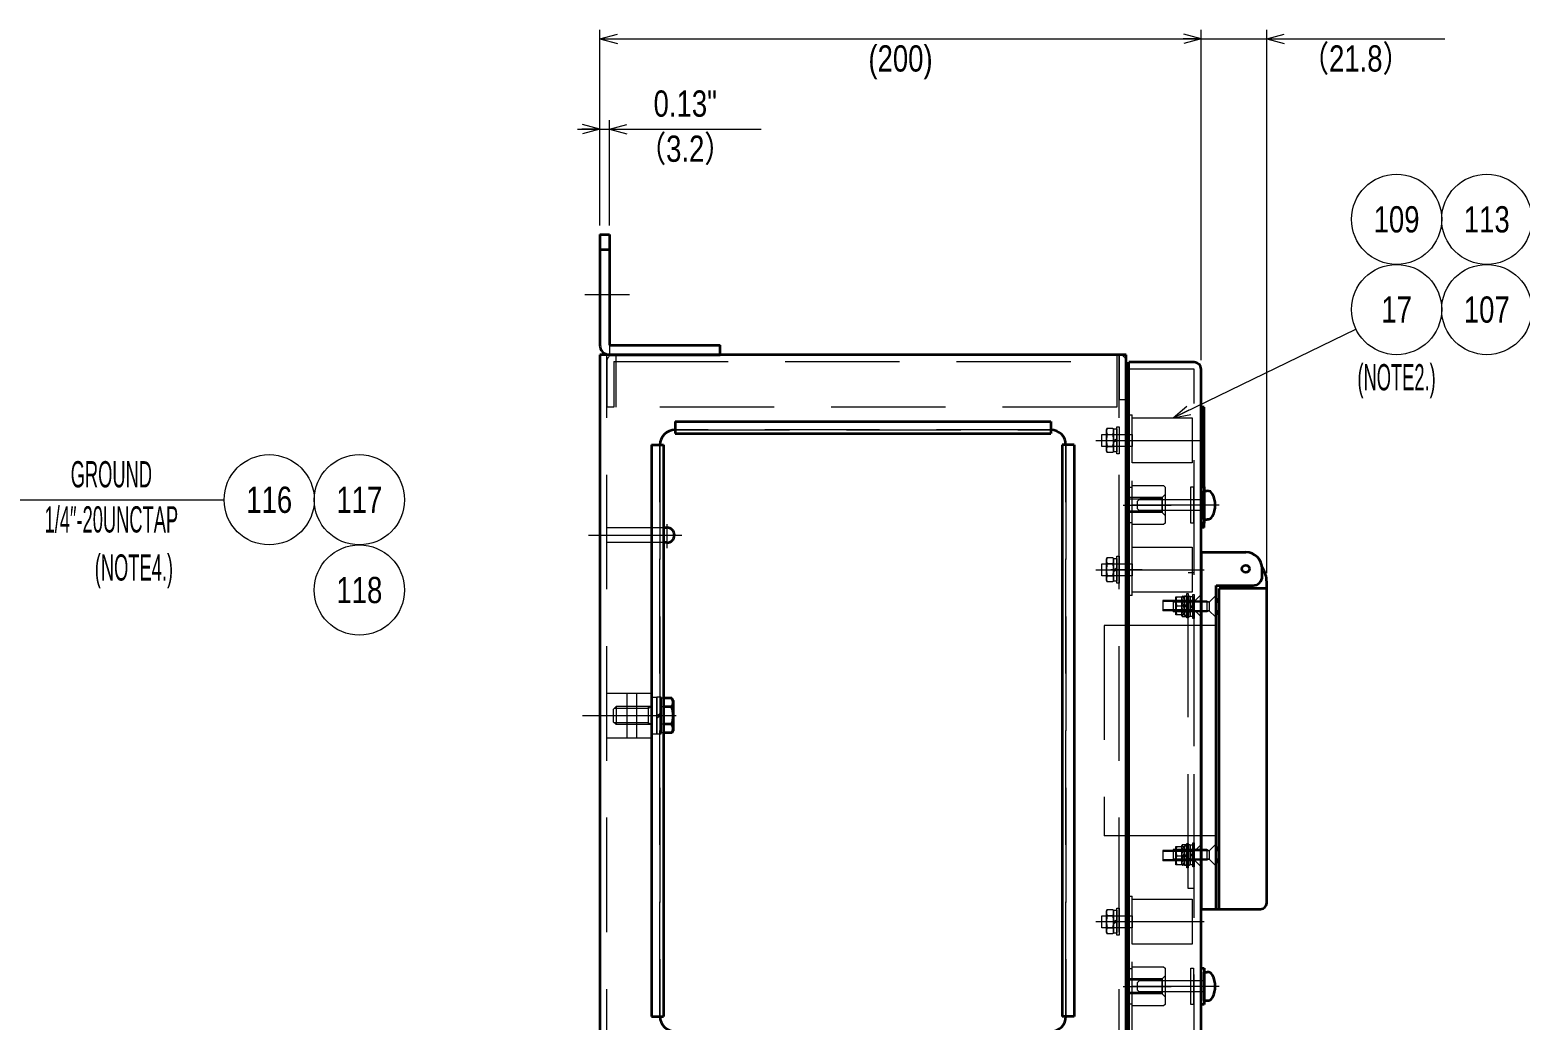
# Model space of a CAD drawing. Header units: millimetres. Extents: x 10 to 832, y 7 to 590.
# Drawn here: x 178.5 to 343.7, y 311.3 to 421 of the extents above; entities that cross this region are included whole.
import ezdxf
from ezdxf.enums import TextEntityAlignment as Align

# ---------------------------------------------------------------- set-up
doc = ezdxf.new("R2010")
doc.units = ezdxf.units.MM
doc.linetypes.add('DASHDOT', pattern=[25.3, 12.7, -6.3, 0, -6.3])
doc.linetypes.add('DASHED', pattern=[19, 12.7, -6.3])
for name, color, linetype in [('GR1_01', 7, 'Continuous'), ('GR1_02', 7, 'Continuous'), ('GR1_03', 7, 'Continuous'), ('GR1_08', 7, 'Continuous'), ('GR1_10', 7, 'Continuous'), ('GR1_11', 7, 'Continuous'), ('GR1_12', 7, 'Continuous'), ('GR1_15', 7, 'Continuous'), ('GR1_16', 7, 'Continuous')]:
    doc.layers.add(name, color=color, linetype=linetype)
doc.styles.add('HG丸ｺﾞｼｯｸM-PRO', font='')
doc.styles.get('HG丸ｺﾞｼｯｸM-PRO').set_extended_font_data('HG丸ｺﾞｼｯｸM-PRO')

# ---------------------------------------------------------------- blocks, each defined once
blk = doc.blocks.new('BLKF159')
at = {"layer": 'GR1_01', "color": 3, "linetype": 'Continuous', "lineweight": 35}
for p, q in [((307.57, 384.17), (300.33, 384.17)), ((300.33, 245.83), (300.33, 384.17)), ((308.33, 246.6), (308.33, 383.4)), ((307.57, 245.83), (300.33, 245.83))]:
    blk.add_line(p, q, dxfattribs=at)
at = {"layer": 'GR1_01', "color": 4, "linetype": 'DASHED', "lineweight": 13}
for p, q in [((307.57, 383.4), (300.33, 383.4)), ((307.57, 246.6), (307.57, 383.4)), ((300.33, 246.6), (307.57, 246.6))]:
    blk.add_line(p, q, dxfattribs=at)
at = {"layer": 'GR1_01', "color": 3, "linetype": 'Continuous', "lineweight": 35}
for centre, start, end in [((307.57, 383.4), 0, 90), ((307.57, 246.6), 270, 0)]:
    blk.add_arc(centre, 0.767, start, end, dxfattribs=at)
blk = doc.blocks.new('BLKF160')
at = {"layer": 'GR1_03', "color": 3, "linetype": 'Continuous', "lineweight": 35}
for p, q in [((308.33, 370.34), (308.67, 370.34)), ((308.33, 366.34), (308.33, 370.34)), ((308.67, 370.34), (308.67, 366.34)), ((308.67, 366.34), (308.33, 366.34))]:
    blk.add_line(p, q, dxfattribs=at)
blk = doc.blocks.new('BLKF161')
at = {"layer": 'GR1_03', "color": 4, "linetype": 'DASHED', "lineweight": 13}
for p, q in [((307.17, 370.34), (307.5, 370.34)), ((307.17, 366.34), (307.17, 370.34)), ((307.5, 370.34), (307.5, 366.34)), ((307.5, 366.34), (307.17, 366.34))]:
    blk.add_line(p, q, dxfattribs=at)
blk = doc.blocks.new('BLKF162')
at = {"layer": 'GR1_03', "color": 4, "linetype": 'DASHED', "lineweight": 13}
for p, q in [((300, 378.33), (300.67, 378.33)), ((300, 378.33), (300, 358.33)), ((300.13, 378.33), (300.47, 378.33)), ((300.67, 358.33), (300.67, 378.33)), ((300.47, 358.33), (300, 358.33)), ((300.67, 358.33), (300.47, 358.33))]:
    blk.add_line(p, q, dxfattribs=at)
blk = doc.blocks.new('BLKF164')
at = {"layer": 'GR1_03', "color": 4, "linetype": 'DASHED', "lineweight": 13}
for p, q in [((300.33, 366.37), (300.33, 370.3)), ((300.33, 370.3), (300.67, 370.3)), ((300.67, 370.5), (304.17, 370.5)), ((300.67, 370.3), (300.67, 370.5)), ((304.17, 370.5), (304.33, 370.33)), ((304.33, 370.33), (304.33, 366.33)), ((304, 369.17), (304.33, 369.5)), ((304, 367.5), (304.33, 367.17)), ((300.67, 366.37), (300.33, 366.37)), ((300.67, 366.17), (300.67, 366.37)), ((304.17, 366.17), (300.67, 366.17)), ((304.33, 366.33), (304.17, 366.17))]:
    blk.add_line(p, q, dxfattribs=at)
blk = doc.blocks.new('BLKF163')
at = {"layer": 'GR1_03', "color": 4, "linetype": 'DASHED', "lineweight": 13}
for p, q in [((304, 369.17), (300.33, 369.17)), ((304, 369), (300.33, 369)), ((304, 367.5), (304, 369.17)), ((299.67, 368.33), (305, 368.33)), ((304, 367.67), (300.33, 367.67)), ((304, 367.5), (300.33, 367.5))]:
    blk.add_line(p, q, dxfattribs=at)
blk.add_blockref('BLKF164', (0, 0), dxfattribs=at)
blk = doc.blocks.new('BLKF165')
at = {"layer": 'GR1_03', "color": 4, "linetype": 'DASHED', "lineweight": 13}
for p, q in [((301.65, 369.15), (301.27, 368.77)), ((301.27, 367.9), (301.27, 368.77)), ((308.67, 368.93), (301.43, 368.93)), ((304, 369.15), (301.65, 369.15)), ((304, 369.15), (304, 367.52)), ((301.27, 367.9), (301.65, 367.52)), ((308.67, 367.73), (301.43, 367.73)), ((304, 367.52), (301.65, 367.52))]:
    blk.add_line(p, q, dxfattribs=at)
at = {"layer": 'GR1_03', "color": 3, "linetype": 'Continuous', "lineweight": 35}
for p, q in [((308.67, 369.92), (309.01, 369.92)), ((308.67, 366.75), (308.67, 369.92)), ((308.67, 366.75), (309.01, 366.75))]:
    blk.add_line(p, q, dxfattribs=at)
at = {"layer": 'GR1_03', "color": 4, "linetype": 'DASHDOT', "lineweight": 13}
blk.add_line((310.32, 368.33), (300.65, 368.33), dxfattribs=at)
at = {"layer": 'GR1_03', "color": 3, "linetype": 'Continuous', "lineweight": 35}
for centre, radius, start, end in [((309.01, 369.25), 0.667, 27.2796, 90), ((307.23, 368.33), 2.67, 332.7204, 27.2796), ((309.01, 367.42), 0.667, 270, 332.7204)]:
    blk.add_arc(centre, radius, start, end, dxfattribs=at)
blk = doc.blocks.new('BLKF167')
at = {"layer": 'GR1_03', "color": 4, "linetype": 'DASHED', "lineweight": 13}
for p, q in [((300.67, 378), (307.33, 378)), ((300.67, 373), (300.67, 378)), ((307.33, 378), (307.33, 373)), ((307.33, 373), (300.67, 373))]:
    blk.add_line(p, q, dxfattribs=at)
blk = doc.blocks.new('BLKF168')
at = {"layer": 'GR1_03', "color": 4, "linetype": 'DASHED', "lineweight": 13}
for p, q in [((297.33, 376.17), (300.67, 376.17)), ((297.33, 374.83), (297.33, 376.17)), ((300.67, 376.17), (300.67, 374.83)), ((300.67, 374.83), (297.33, 374.83))]:
    blk.add_line(p, q, dxfattribs=at)
blk = doc.blocks.new('BLKF166')
at = {"layer": 'GR1_03', "color": 4, "linetype": 'DASHDOT', "lineweight": 13}
blk.add_line((296.67, 375.5), (308.67, 375.5), dxfattribs=at)
at = {"layer": 'GR1_03', "color": 4, "linetype": 'DASHED', "lineweight": 13}
for name in ['BLKF167', 'BLKF168']:
    blk.add_blockref(name, (0, 0), dxfattribs=at)
blk = doc.blocks.new('BLKF170')
at = {"layer": 'GR1_03', "color": 4, "linetype": 'DASHED', "lineweight": 13}
for p, q in [((300.67, 363.67), (307.33, 363.67)), ((300.67, 358.67), (300.67, 363.67)), ((307.33, 363.67), (307.33, 358.67)), ((307.33, 358.67), (300.67, 358.67))]:
    blk.add_line(p, q, dxfattribs=at)
blk = doc.blocks.new('BLKF171')
at = {"layer": 'GR1_03', "color": 4, "linetype": 'DASHED', "lineweight": 13}
for p, q in [((297.33, 361.83), (300.67, 361.83)), ((297.33, 360.5), (297.33, 361.83)), ((300.67, 360.5), (297.33, 360.5)), ((300.67, 361.83), (300.67, 360.5))]:
    blk.add_line(p, q, dxfattribs=at)
blk = doc.blocks.new('BLKF169')
at = {"layer": 'GR1_03', "color": 4, "linetype": 'DASHDOT', "lineweight": 13}
blk.add_line((296.67, 361.17), (308.67, 361.17), dxfattribs=at)
at = {"layer": 'GR1_03', "color": 4, "linetype": 'DASHED', "lineweight": 13}
for name in ['BLKF170', 'BLKF171']:
    blk.add_blockref(name, (0, 0), dxfattribs=at)
blk = doc.blocks.new('BLKF172')
at = {"layer": 'GR1_03', "color": 3, "linetype": 'Continuous', "lineweight": 35}
for p, q in [((308.33, 317), (308.67, 317)), ((308.33, 313), (308.33, 317)), ((308.67, 317), (308.67, 313)), ((308.67, 313), (308.33, 313))]:
    blk.add_line(p, q, dxfattribs=at)
blk = doc.blocks.new('BLKF173')
at = {"layer": 'GR1_03', "color": 4, "linetype": 'DASHED', "lineweight": 13}
for p, q in [((307.17, 317), (307.5, 317)), ((307.17, 313), (307.17, 317)), ((307.5, 317), (307.5, 313)), ((307.5, 313), (307.17, 313))]:
    blk.add_line(p, q, dxfattribs=at)
blk = doc.blocks.new('BLKF174')
at = {"layer": 'GR1_03', "color": 4, "linetype": 'DASHED', "lineweight": 13}
for p, q in [((300, 325), (300.67, 325)), ((300, 325), (300, 305)), ((300.13, 325), (300.47, 325)), ((300.67, 305), (300.67, 325)), ((300.47, 305), (300, 305)), ((300.67, 305), (300.47, 305))]:
    blk.add_line(p, q, dxfattribs=at)
blk = doc.blocks.new('BLKF176')
at = {"layer": 'GR1_03', "color": 4, "linetype": 'DASHED', "lineweight": 13}
for p, q in [((300.33, 313.03), (300.33, 316.97)), ((300.33, 316.97), (300.67, 316.97)), ((300.67, 317.17), (304.17, 317.17)), ((300.67, 316.97), (300.67, 317.17)), ((304, 315.83), (304.33, 316.17)), ((304.17, 317.17), (304.33, 317)), ((304.33, 317), (304.33, 313)), ((304, 314.17), (304.33, 313.83)), ((300.67, 313.03), (300.33, 313.03)), ((300.67, 312.83), (300.67, 313.03)), ((304.17, 312.83), (300.67, 312.83)), ((304.33, 313), (304.17, 312.83))]:
    blk.add_line(p, q, dxfattribs=at)
blk = doc.blocks.new('BLKF175')
at = {"layer": 'GR1_03', "color": 4, "linetype": 'DASHED', "lineweight": 13}
for p, q in [((304, 315.83), (300.33, 315.83)), ((304, 315.67), (300.33, 315.67)), ((304, 314.17), (304, 315.83)), ((299.67, 315), (305, 315)), ((304, 314.33), (300.33, 314.33)), ((304, 314.17), (300.33, 314.17))]:
    blk.add_line(p, q, dxfattribs=at)
blk.add_blockref('BLKF176', (0, 0), dxfattribs=at)
blk = doc.blocks.new('BLKF177')
at = {"layer": 'GR1_03', "color": 4, "linetype": 'DASHED', "lineweight": 13}
for p, q in [((301.65, 315.82), (301.27, 315.43)), ((304, 315.82), (301.65, 315.82)), ((304, 315.82), (304, 314.18)), ((301.27, 314.57), (301.27, 315.43)), ((301.27, 314.57), (301.65, 314.18)), ((308.67, 315.6), (301.43, 315.6)), ((308.67, 314.4), (301.43, 314.4)), ((304, 314.18), (301.65, 314.18))]:
    blk.add_line(p, q, dxfattribs=at)
at = {"layer": 'GR1_03', "color": 3, "linetype": 'Continuous', "lineweight": 35}
for p, q in [((308.67, 316.58), (309.01, 316.58)), ((308.67, 313.42), (308.67, 316.58)), ((308.67, 313.42), (309.01, 313.42))]:
    blk.add_line(p, q, dxfattribs=at)
at = {"layer": 'GR1_03', "color": 4, "linetype": 'DASHDOT', "lineweight": 13}
blk.add_line((310.32, 315), (300.65, 315), dxfattribs=at)
at = {"layer": 'GR1_03', "color": 3, "linetype": 'Continuous', "lineweight": 35}
for centre, radius, start, end in [((309.01, 315.92), 0.667, 27.2796, 90), ((307.23, 315), 2.67, 332.7204, 27.2796), ((309.01, 314.08), 0.667, 270, 332.7204)]:
    blk.add_arc(centre, radius, start, end, dxfattribs=at)
blk = doc.blocks.new('BLKF179')
at = {"layer": 'GR1_03', "color": 4, "linetype": 'DASHED', "lineweight": 13}
for p, q in [((300.67, 324.67), (307.33, 324.67)), ((300.67, 319.67), (300.67, 324.67)), ((307.33, 324.67), (307.33, 319.67)), ((307.33, 319.67), (300.67, 319.67))]:
    blk.add_line(p, q, dxfattribs=at)
blk = doc.blocks.new('BLKF180')
at = {"layer": 'GR1_03', "color": 4, "linetype": 'DASHED', "lineweight": 13}
for p, q in [((297.33, 322.83), (300.67, 322.83)), ((297.33, 321.5), (297.33, 322.83)), ((300.67, 322.83), (300.67, 321.5)), ((300.67, 321.5), (297.33, 321.5))]:
    blk.add_line(p, q, dxfattribs=at)
blk = doc.blocks.new('BLKF178')
at = {"layer": 'GR1_03', "color": 4, "linetype": 'DASHDOT', "lineweight": 13}
blk.add_line((296.67, 322.17), (308.67, 322.17), dxfattribs=at)
at = {"layer": 'GR1_03', "color": 4, "linetype": 'DASHED', "lineweight": 13}
for name in ['BLKF179', 'BLKF180']:
    blk.add_blockref(name, (0, 0), dxfattribs=at)
blk = doc.blocks.new('BLKF282')
at = {"layer": 'GR1_12', "color": 3, "linetype": 'Continuous', "lineweight": 35}
for p, q in [((308.33, 363.1), (313.27, 363.1)), ((308.33, 363.1), (308.33, 323.57)), ((315.1, 360.43), (315.1, 361.27)), ((310, 323.57), (310, 359.43)), ((310, 359.43), (314.1, 359.43)), ((310.33, 323.57), (310.33, 359.1)), ((315.6, 359.1), (310.33, 359.1)), ((315.6, 324.23), (315.6, 359.78)), ((308.33, 323.57), (314.93, 323.57))]:
    blk.add_line(p, q, dxfattribs=at)
blk.add_circle((313.27, 361.27), 0.417, dxfattribs=at)
for centre, radius, start, end in [((313.27, 361.27), 1.83, 0, 90), ((314.1, 360.43), 1, 270, 0), ((312.61, 359.78), 2.99, 0, 33.9316), ((314.93, 324.23), 0.667, 270, 0)]:
    blk.add_arc(centre, radius, start, end, dxfattribs=at)
blk = doc.blocks.new('BLKF308')
at = {"layer": 'GR1_08', "color": 3, "linetype": 'Continuous', "lineweight": 35}
for p, q in [((308.67, 379.17), (308.33, 379.17)), ((308.33, 379.17), (308.33, 365.83)), ((308.67, 370.34), (308.67, 379.17)), ((308.67, 365.83), (308.33, 365.83)), ((308.67, 365.83), (308.67, 366.34))]:
    blk.add_line(p, q, dxfattribs=at)
at = {"layer": 'GR1_08', "color": 4, "linetype": 'DASHED', "lineweight": 13}
blk.add_line((308.67, 366.34), (308.67, 370.34), dxfattribs=at)
blk = doc.blocks.new('FXTIP_ARROW_S')
at = {"color": 0, "linetype": 'Continuous', "lineweight": -2}
for q in [(-1, 0), (-0.966, 0.259), (-0.966, -0.259)]:
    blk.add_line((0, 0), q, dxfattribs=at)
blk = doc.blocks.new('FXTIP_ARROW_E')
at = {"color": 0, "linetype": 'Continuous', "lineweight": -2}
for q in [(-1, 0), (-0.966, 0.259), (-0.966, -0.259)]:
    blk.add_line((0, 0), q, dxfattribs=at)
blk = doc.blocks.new('BLKF366')
at = {"layer": 'GR1_03', "color": 4, "linetype": 'DASHED', "lineweight": 13}
for p, q in [((297.83, 376.67), (297.94, 376.85)), ((297.94, 376.85), (298.53, 376.85)), ((298.53, 376.85), (298.63, 376.67)), ((298.97, 374), (298.97, 377)), ((298.97, 377), (299.23, 377)), ((299.23, 377), (299.23, 374)), ((297.83, 374.33), (297.83, 376.67)), ((297.94, 376.17), (298.53, 376.17)), ((298.63, 374.23), (298.63, 376.77)), ((298.63, 376.77), (298.97, 376.77)), ((298.63, 376.67), (298.63, 374.33)), ((298.63, 375.5), (298.97, 375.69)), ((298.63, 375.31), (298.97, 375.5)), ((298.97, 376.77), (298.97, 374.23)), ((297.94, 374.15), (297.83, 374.33)), ((297.94, 374.83), (298.53, 374.83)), ((298.53, 374.15), (297.94, 374.15)), ((298.63, 374.33), (298.53, 374.15)), ((298.97, 374.23), (298.63, 374.23)), ((299.23, 374), (298.97, 374))]:
    blk.add_line(p, q, dxfattribs=at)
for centre, radius, start, end in [((298.43, 376.51), 0.596, 145.6158, 214.3842), ((298.04, 376.51), 0.596, 325.6158, 34.3842), ((300.06, 375.5), 2.23, 162.412, 197.588), ((296.4, 375.5), 2.23, 342.412, 17.588), ((298.43, 374.49), 0.596, 145.6158, 214.3842), ((298.04, 374.49), 0.596, 325.6158, 34.3842)]:
    blk.add_arc(centre, radius, start, end, dxfattribs=at)
blk = doc.blocks.new('BLKF367')
at = {"layer": 'GR1_03', "color": 4, "linetype": 'DASHED', "lineweight": 13}
for p, q in [((297.83, 362.33), (297.94, 362.51)), ((297.83, 360), (297.83, 362.33)), ((297.94, 362.51), (298.53, 362.51)), ((298.53, 362.51), (298.63, 362.33)), ((298.63, 359.9), (298.63, 362.43)), ((298.63, 362.43), (298.97, 362.43)), ((298.63, 362.33), (298.63, 360)), ((298.97, 359.67), (298.97, 362.67)), ((298.97, 362.67), (299.23, 362.67)), ((298.97, 362.43), (298.97, 359.9)), ((299.23, 362.67), (299.23, 359.67)), ((297.94, 361.84), (298.53, 361.84)), ((297.94, 360.49), (298.53, 360.49)), ((298.63, 361.17), (298.97, 361.36)), ((298.63, 360.97), (298.97, 361.17)), ((297.94, 359.82), (297.83, 360)), ((298.53, 359.82), (297.94, 359.82)), ((298.63, 360), (298.53, 359.82)), ((298.97, 359.9), (298.63, 359.9)), ((299.23, 359.67), (298.97, 359.67))]:
    blk.add_line(p, q, dxfattribs=at)
for centre, radius, start, end in [((298.43, 362.18), 0.596, 145.6158, 214.3842), ((298.04, 362.18), 0.596, 325.6158, 34.3842), ((300.06, 361.17), 2.23, 162.412, 197.588), ((298.43, 360.16), 0.596, 145.6158, 214.3842), ((296.4, 361.17), 2.23, 342.412, 17.588), ((298.04, 360.16), 0.596, 325.6158, 34.3842)]:
    blk.add_arc(centre, radius, start, end, dxfattribs=at)
blk = doc.blocks.new('BLKF368')
at = {"layer": 'GR1_03', "color": 4, "linetype": 'DASHED', "lineweight": 13}
for p, q in [((297.83, 323.33), (297.94, 323.51)), ((297.83, 321), (297.83, 323.33)), ((297.94, 323.51), (298.53, 323.51)), ((297.94, 322.84), (298.53, 322.84)), ((298.53, 323.51), (298.63, 323.33)), ((298.63, 320.9), (298.63, 323.43)), ((298.63, 323.43), (298.97, 323.43)), ((298.63, 323.33), (298.63, 321)), ((298.63, 322.17), (298.97, 322.36)), ((298.97, 320.67), (298.97, 323.67)), ((298.97, 323.67), (299.23, 323.67)), ((298.97, 323.43), (298.97, 320.9)), ((299.23, 323.67), (299.23, 320.67)), ((297.94, 320.82), (297.83, 321)), ((297.94, 321.49), (298.53, 321.49)), ((298.53, 320.82), (297.94, 320.82)), ((298.63, 321), (298.53, 320.82)), ((298.63, 321.97), (298.97, 322.17)), ((298.97, 320.9), (298.63, 320.9)), ((299.23, 320.67), (298.97, 320.67))]:
    blk.add_line(p, q, dxfattribs=at)
for centre, radius, start, end in [((298.43, 323.18), 0.596, 145.6158, 214.3842), ((300.06, 322.17), 2.23, 162.412, 197.588), ((298.04, 323.18), 0.596, 325.6158, 34.3842), ((296.4, 322.17), 2.23, 342.412, 17.588), ((298.43, 321.16), 0.596, 145.6158, 214.3842), ((298.04, 321.16), 0.596, 325.6158, 34.3842)]:
    blk.add_arc(centre, radius, start, end, dxfattribs=at)
blk = doc.blocks.new('BLKF373')
at = {"layer": 'GR1_10', "color": 4, "linetype": 'DASHED', "lineweight": 13}
for p, q in [((247.97, 347.03), (247.97, 342.97)), ((248.47, 347.03), (247.97, 347.03)), ((248.47, 342.97), (248.47, 347.03)), ((243.47, 346), (243.13, 345.67)), ((243.13, 345.67), (243.13, 344.33)), ((247.03, 345.8), (243.27, 345.8)), ((247.43, 346), (243.47, 346)), ((243.47, 346), (243.47, 344)), ((247.03, 346), (247.03, 344)), ((247.43, 346), (247.03, 345.8)), ((247.97, 347), (247.43, 347)), ((247.43, 347), (247.43, 343)), ((247.97, 343), (247.97, 347)), ((248.47, 346.92), (248.47, 343.08)), ((248.73, 346.92), (248.47, 346.92)), ((248.73, 345.96), (248.47, 345.96)), ((243.47, 344), (243.13, 344.33)), ((247.03, 344.2), (243.27, 344.2)), ((247.43, 344), (243.47, 344)), ((247.43, 344), (247.03, 344.2)), ((248.47, 345.29), (247.97, 345)), ((248.47, 345), (247.97, 344.71)), ((248.73, 344.04), (248.47, 344.04)), ((247.43, 343), (247.97, 343)), ((247.97, 342.97), (248.47, 342.97)), ((248.73, 343.08), (248.47, 343.08))]:
    blk.add_line(p, q, dxfattribs=at)
at = {"layer": 'GR1_10', "color": 3, "linetype": 'Continuous', "lineweight": 35}
for p, q in [((249.65, 346.92), (248.73, 346.92)), ((249.65, 345.96), (248.73, 345.96)), ((249.65, 346.92), (249.8, 346.67)), ((249.8, 346.67), (249.8, 343.33)), ((249.65, 344.04), (248.73, 344.04)), ((249.65, 343.08), (248.73, 343.08)), ((249.8, 343.33), (249.65, 343.08))]:
    blk.add_line(p, q, dxfattribs=at)
for centre, radius, start, end in [((248.95, 346.44), 0.852, 325.6158, 34.3842), ((246.62, 345), 3.18, 342.412, 17.588), ((248.95, 343.56), 0.852, 325.6158, 34.3842)]:
    blk.add_arc(centre, radius, start, end, dxfattribs=at)
blk = doc.blocks.new('BLKF421')
at = {"layer": 'GR1_12', "color": 4, "linetype": 'DASHED', "lineweight": 13}
for p, q in [((306.9, 325.83), (306.9, 360.83)), ((307.57, 360.83), (306.9, 360.83)), ((307.57, 325.83), (307.57, 360.83)), ((297.59, 355), (297.59, 331.67)), ((310.03, 355), (297.59, 355)), ((310.03, 331.67), (310.03, 355)), ((310.03, 331.67), (297.59, 331.67)), ((307.57, 325.83), (306.9, 325.83))]:
    blk.add_line(p, q, dxfattribs=at)
blk = doc.blocks.new('BLKF432')
at = {"layer": 'GR1_12', "color": 4, "linetype": 'DASHED', "lineweight": 13}
for p, q in [((305.53, 356.18), (305.53, 358.18)), ((305.53, 358.18), (306.47, 358.18)), ((305.62, 357.18), (306.47, 357.18)), ((306.47, 356.08), (306.47, 358.28)), ((306.47, 358.28), (306.73, 358.28)), ((306.47, 358.18), (306.47, 356.18)), ((306.47, 357.18), (306.73, 357.34)), ((306.47, 357.03), (306.73, 357.18)), ((306.73, 355.85), (306.73, 358.52)), ((306.73, 358.52), (306.9, 358.52)), ((306.73, 358.28), (306.73, 356.08)), ((306.9, 358.52), (306.9, 355.85)), ((306.47, 356.18), (305.53, 356.18)), ((306.73, 356.08), (306.47, 356.08)), ((306.9, 355.85), (306.73, 355.85))]:
    blk.add_line(p, q, dxfattribs=at)
for centre, start, end in [((306.98, 357.68), 159.7438, 200.2562), ((306.98, 356.68), 159.7438, 200.2562), ((305.02, 357.68), 339.7438, 20.2562), ((305.02, 356.68), 339.7438, 20.2562)]:
    blk.add_arc(centre, 1.44, start, end, dxfattribs=at)
blk = doc.blocks.new('BLKF433')
at = {"layer": 'GR1_12', "color": 4, "linetype": 'DASHED', "lineweight": 13}
for p, q in [((306.47, 328.38), (306.47, 330.58)), ((306.47, 330.58), (306.73, 330.58)), ((306.73, 328.15), (306.73, 330.82)), ((306.73, 330.82), (306.9, 330.82)), ((306.73, 330.58), (306.73, 328.38)), ((306.9, 330.82), (306.9, 328.15)), ((305.53, 328.48), (305.53, 330.48)), ((305.53, 330.48), (306.47, 330.48)), ((305.62, 329.48), (306.47, 329.48)), ((306.47, 330.48), (306.47, 328.48)), ((306.47, 329.48), (306.73, 329.64)), ((306.47, 329.33), (306.73, 329.48)), ((306.47, 328.48), (305.53, 328.48)), ((306.73, 328.38), (306.47, 328.38)), ((306.9, 328.15), (306.73, 328.15))]:
    blk.add_line(p, q, dxfattribs=at)
for centre, start, end in [((306.98, 329.98), 159.7438, 200.2562), ((306.98, 328.98), 159.7438, 200.2562), ((305.02, 329.98), 339.7438, 20.2562), ((305.02, 328.98), 339.7438, 20.2562)]:
    blk.add_arc(centre, 1.44, start, end, dxfattribs=at)
blk = doc.blocks.new('BLKF434')
at = {"layer": 'GR1_12', "color": 4, "linetype": 'DASHED', "lineweight": 13}
for p, q in [((308.98, 357.68), (305.23, 357.68)), ((305.23, 357.68), (305.23, 356.52)), ((309.22, 357.57), (305.23, 357.57)), ((309.22, 357.57), (308.98, 357.68)), ((308.98, 357.68), (308.98, 356.52)), ((309.92, 358.27), (309.22, 357.57)), ((309.22, 357.57), (309.22, 356.63)), ((310, 358.27), (309.92, 358.27)), ((309.92, 358.27), (309.92, 355.93)), ((310, 358.27), (310, 355.93)), ((309.22, 356.63), (305.23, 356.63)), ((308.98, 356.52), (305.23, 356.52)), ((309.22, 356.63), (308.98, 356.52)), ((309.92, 355.93), (309.22, 356.63)), ((310, 355.93), (309.92, 355.93))]:
    blk.add_line(p, q, dxfattribs=at)
blk.add_arc((307.58, 357.1), 2.69, 334.25, 25.75, dxfattribs=at)
blk = doc.blocks.new('BLKF435')
at = {"layer": 'GR1_12', "color": 4, "linetype": 'DASHED', "lineweight": 13}
for p, q in [((306.2, 358.1), (306.29, 358.25)), ((306.2, 356.1), (306.2, 358.1)), ((306.29, 358.25), (307.04, 358.25)), ((306.29, 357.68), (307.04, 357.68)), ((307.04, 358.25), (307.13, 358.1)), ((307.13, 356), (307.13, 358.2)), ((307.13, 358.2), (307.4, 358.2)), ((307.13, 358.1), (307.13, 356.1)), ((307.13, 357.1), (307.4, 357.25)), ((307.13, 356.95), (307.4, 357.1)), ((307.4, 355.77), (307.4, 358.43)), ((307.4, 358.43), (307.57, 358.43)), ((307.4, 358.2), (307.4, 356)), ((307.57, 358.43), (307.57, 355.77)), ((306.29, 355.95), (306.2, 356.1)), ((306.29, 356.52), (307.04, 356.52)), ((307.04, 355.95), (306.29, 355.95)), ((307.13, 356.1), (307.04, 355.95)), ((307.4, 356), (307.13, 356)), ((307.57, 355.77), (307.4, 355.77))]:
    blk.add_line(p, q, dxfattribs=at)
for centre, radius, start, end in [((306.71, 357.97), 0.511, 145.6158, 214.3842), ((308.11, 357.1), 1.91, 162.412, 197.588), ((306.62, 357.97), 0.511, 325.6158, 34.3842), ((305.22, 357.1), 1.91, 342.412, 17.588), ((306.71, 356.23), 0.511, 145.6158, 214.3842), ((306.62, 356.23), 0.511, 325.6158, 34.3842)]:
    blk.add_arc(centre, radius, start, end, dxfattribs=at)
blk = doc.blocks.new('BLKF436')
at = {"layer": 'GR1_12', "color": 4, "linetype": 'DASHED', "lineweight": 13}
for p, q in [((309.92, 330.73), (309.22, 330.03)), ((310, 330.73), (309.92, 330.73)), ((309.92, 330.73), (309.92, 328.4)), ((310, 330.73), (310, 328.4)), ((308.98, 330.15), (305.23, 330.15)), ((305.23, 330.15), (305.23, 328.98)), ((309.22, 330.03), (305.23, 330.03)), ((309.22, 329.1), (305.23, 329.1)), ((308.98, 328.98), (305.23, 328.98)), ((309.22, 330.03), (308.98, 330.15)), ((308.98, 330.15), (308.98, 328.98)), ((309.22, 329.1), (308.98, 328.98)), ((309.22, 330.03), (309.22, 329.1)), ((309.92, 328.4), (309.22, 329.1)), ((310, 328.4), (309.92, 328.4))]:
    blk.add_line(p, q, dxfattribs=at)
blk.add_arc((307.58, 329.57), 2.69, 334.25, 25.75, dxfattribs=at)
blk = doc.blocks.new('BLKF437')
at = {"layer": 'GR1_12', "color": 4, "linetype": 'DASHED', "lineweight": 13}
for p, q in [((306.2, 330.57), (306.29, 330.72)), ((306.2, 328.57), (306.2, 330.57)), ((306.29, 330.72), (307.04, 330.72)), ((307.04, 330.72), (307.13, 330.57)), ((307.13, 328.47), (307.13, 330.67)), ((307.13, 330.67), (307.4, 330.67)), ((307.13, 330.57), (307.13, 328.57)), ((307.4, 328.23), (307.4, 330.9)), ((307.4, 330.9), (307.57, 330.9)), ((307.4, 330.67), (307.4, 328.47)), ((307.57, 330.9), (307.57, 328.23)), ((306.29, 330.14), (307.04, 330.14)), ((306.29, 328.99), (307.04, 328.99)), ((307.13, 329.57), (307.4, 329.72)), ((307.13, 329.41), (307.4, 329.57)), ((306.29, 328.41), (306.2, 328.57)), ((307.04, 328.41), (306.29, 328.41)), ((307.13, 328.57), (307.04, 328.41)), ((307.4, 328.47), (307.13, 328.47)), ((307.57, 328.23), (307.4, 328.23))]:
    blk.add_line(p, q, dxfattribs=at)
for centre, radius, start, end in [((306.71, 330.43), 0.511, 145.6158, 214.3842), ((306.62, 330.43), 0.511, 325.6158, 34.3842), ((308.11, 329.57), 1.91, 162.412, 197.588), ((306.71, 328.7), 0.511, 145.6158, 214.3842), ((305.22, 329.57), 1.91, 342.412, 17.588), ((306.62, 328.7), 0.511, 325.6158, 34.3842)]:
    blk.add_arc(centre, radius, start, end, dxfattribs=at)
blk = doc.blocks.new('BLKF445')
at = {"layer": 'GR1_12', "color": 4, "linetype": 'DASHED', "lineweight": 13}
for p, q in [((307.32, 357.77), (304.1, 357.77)), ((304.1, 357.77), (304.1, 356.6)), ((307.55, 357.65), (304.1, 357.65)), ((307.55, 357.65), (307.32, 357.77)), ((307.32, 357.77), (307.32, 356.6)), ((308.25, 358.35), (307.55, 357.65)), ((307.55, 357.65), (307.55, 356.72)), ((308.33, 358.35), (308.25, 358.35)), ((308.25, 358.35), (308.25, 356.02)), ((308.33, 358.35), (308.33, 356.02)), ((307.55, 356.72), (304.1, 356.72)), ((307.32, 356.6), (304.1, 356.6)), ((307.55, 356.72), (307.32, 356.6)), ((308.25, 356.02), (307.55, 356.72)), ((308.33, 356.02), (308.25, 356.02))]:
    blk.add_line(p, q, dxfattribs=at)
blk = doc.blocks.new('BLKF447')
at = {"layer": 'GR1_12', "color": 4, "linetype": 'DASHED', "lineweight": 13}
for p, q in [((308.25, 330.65), (307.55, 329.95)), ((308.33, 330.65), (308.25, 330.65)), ((308.25, 330.65), (308.25, 328.32)), ((308.33, 330.65), (308.33, 328.32)), ((307.32, 330.07), (304.1, 330.07)), ((304.1, 330.07), (304.1, 328.9)), ((307.55, 329.95), (304.1, 329.95)), ((307.55, 329.02), (304.1, 329.02)), ((307.32, 328.9), (304.1, 328.9)), ((307.55, 329.95), (307.32, 330.07)), ((307.32, 330.07), (307.32, 328.9)), ((307.55, 329.02), (307.32, 328.9)), ((307.55, 329.95), (307.55, 329.02)), ((308.25, 328.32), (307.55, 329.02)), ((308.33, 328.32), (308.25, 328.32))]:
    blk.add_line(p, q, dxfattribs=at)
blk = doc.blocks.new('BLKF467')
at = {"layer": 'GR1_02', "color": 4, "linetype": 'DASHED', "lineweight": 13}
for p, q in [((242.43, 384.23), (242.43, 379.17)), ((299.23, 385), (243.2, 385)), ((243.2, 384.23), (243.2, 379.17)), ((243.2, 384.23), (299.23, 384.23)), ((243.43, 385), (243.43, 379.17)), ((299, 385), (299, 379.17)), ((299.23, 385), (299.23, 380)), ((300, 380), (300, 384.23)), ((243.2, 379.17), (242.43, 379.17)), ((299, 379.17), (243.43, 379.17)), ((300, 380), (299.23, 380))]:
    blk.add_line(p, q, dxfattribs=at)
for centre, start, end in [((243.2, 384.23), 90, 180), ((299.23, 384.23), 0, 90)]:
    blk.add_arc(centre, 0.767, start, end, dxfattribs=at)
blk = doc.blocks.new('BLKF468')
at = {"layer": 'GR1_02', "color": 3, "linetype": 'Continuous', "lineweight": 35}
for p, q in [((300, 385), (241.67, 385)), ((241.67, 385), (241.67, 245)), ((300, 245), (300, 385)), ((300, 245), (241.67, 245))]:
    blk.add_line(p, q, dxfattribs=at)
at = {"layer": 'GR1_02', "color": 4, "linetype": 'DASHED', "lineweight": 13}
for p, q in [((242.43, 245), (242.43, 385)), ((299.23, 245), (299.23, 385))]:
    blk.add_line(p, q, dxfattribs=at)
blk = doc.blocks.new('BLKF471')
at = {"layer": 'GR1_02', "color": 3, "linetype": 'Continuous', "lineweight": 35}
for p, q in [((241.67, 398.33), (242.73, 398.33)), ((241.67, 398.33), (241.67, 386.07)), ((242.73, 398.33), (242.73, 386.07)), ((241.67, 396.67), (242.73, 396.67)), ((242.73, 386.07), (255, 386.07)), ((255, 385), (255, 386.07)), ((242.73, 385), (255, 385))]:
    blk.add_line(p, q, dxfattribs=at)
at = {"layer": 'GR1_02', "color": 4, "linetype": 'DASHDOT', "lineweight": 13}
blk.add_line((239.99, 391.67), (244.94, 391.67), dxfattribs=at)
at = {"layer": 'GR1_02', "color": 4, "linetype": 'DASHED', "lineweight": 13}
blk.add_line((242.73, 386.07), (242.73, 385), dxfattribs=at)
at = {"layer": 'GR1_02', "color": 3, "linetype": 'Continuous', "lineweight": 35}
blk.add_arc((242.73, 386.07), 1.07, 180, 270, dxfattribs=at)
blk = doc.blocks.new('BLKF473')
at = {"layer": 'GR1_02', "color": 4, "linetype": 'DASHED', "lineweight": 13}
for p, q in [((291.67, 376.67), (250, 376.67)), ((248.33, 311.67), (248.33, 375)), ((293.33, 311.67), (293.33, 375)), ((291.67, 310), (250, 310))]:
    blk.add_line(p, q, dxfattribs=at)
at = {"layer": 'GR1_02', "color": 3, "linetype": 'Continuous', "lineweight": 35}
for centre, start, end in [((250, 375), 90, 180), ((291.67, 375), 0, 90), ((250, 311.67), 180, 270), ((291.67, 311.67), 270, 0)]:
    blk.add_arc(centre, 1.67, start, end, dxfattribs=at)
blk = doc.blocks.new('BLKF474')
at = {"layer": 'GR1_11', "color": 3, "linetype": 'Continuous', "lineweight": 35}
for p, q in [((250, 377.6), (291.67, 377.6)), ((250, 377.6), (250, 376.27)), ((291.67, 377.6), (291.67, 376.27)), ((250, 376.27), (291.67, 376.27))]:
    blk.add_line(p, q, dxfattribs=at)
at = {"layer": 'GR1_11', "color": 4, "linetype": 'DASHED', "lineweight": 13}
blk.add_line((250, 376.67), (291.67, 376.67), dxfattribs=at)
blk = doc.blocks.new('BLKF475')
at = {"layer": 'GR1_11', "color": 3, "linetype": 'Continuous', "lineweight": 35}
for p, q in [((292.93, 375), (292.93, 311.67)), ((294.27, 375), (292.93, 375)), ((294.27, 375), (294.27, 311.67)), ((294.27, 311.67), (292.93, 311.67))]:
    blk.add_line(p, q, dxfattribs=at)
at = {"layer": 'GR1_11', "color": 4, "linetype": 'DASHED', "lineweight": 13}
blk.add_line((293.33, 375), (293.33, 311.67), dxfattribs=at)
blk = doc.blocks.new('BLKF477')
at = {"layer": 'GR1_11', "color": 3, "linetype": 'Continuous', "lineweight": 35}
for p, q in [((247.4, 375), (247.4, 311.67)), ((247.4, 375), (248.73, 375)), ((248.73, 375), (248.73, 311.67)), ((247.4, 311.67), (248.73, 311.67))]:
    blk.add_line(p, q, dxfattribs=at)
at = {"layer": 'GR1_11', "color": 4, "linetype": 'DASHED', "lineweight": 13}
blk.add_line((248.33, 375), (248.33, 311.67), dxfattribs=at)
blk = doc.blocks.new('BLKF479')
at = {"layer": 'GR1_02', "color": 4, "linetype": 'DASHED', "lineweight": 13}
for p, q in [((242.43, 365.83), (248.73, 365.83)), ((248.73, 364.17), (242.43, 364.17))]:
    blk.add_line(p, q, dxfattribs=at)
at = {"layer": 'GR1_02', "color": 3, "linetype": 'Continuous', "lineweight": 35}
for p, q in [((248.73, 365.83), (249.1, 365.83)), ((249.1, 364.17), (248.73, 364.17))]:
    blk.add_line(p, q, dxfattribs=at)
blk.add_arc((249.1, 365), 0.833, 270, 90, dxfattribs=at)
blk = doc.blocks.new('BLKF478')
at = {"layer": 'GR1_02', "color": 4, "linetype": 'DASHDOT', "lineweight": 13}
for p, q in [((249.1, 366.2), (249.1, 363.56)), ((240.42, 365), (250.74, 365))]:
    blk.add_line(p, q, dxfattribs=at)
at = {"layer": 'GR1_02', "color": 3, "linetype": 'Continuous', "lineweight": 35}
blk.add_blockref('BLKF479', (0, 0), dxfattribs=at)
blk = doc.blocks.new('BLKF481')
at = {"layer": 'GR1_02', "color": 4, "linetype": 'DASHED', "lineweight": 13}
for p, q in [((242.43, 342.5), (242.43, 347.5)), ((242.43, 347.5), (247.43, 347.5)), ((244.7, 342.5), (244.7, 347.5)), ((245.77, 342.5), (245.77, 347.5)), ((247.43, 342.5), (247.43, 347.5)), ((247.43, 342.5), (242.43, 342.5))]:
    blk.add_line(p, q, dxfattribs=at)
at = {"layer": 'GR1_02', "color": 4, "linetype": 'DASHDOT', "lineweight": 13}
blk.add_line((239.73, 345), (250.12, 345), dxfattribs=at)

msp = doc.modelspace()

# ---------------------------------------------------------------- linework, layer by layer
at = {"layer": 'GR1_03', "color": 4, "linetype": 'DASHDOT', "lineweight": 13}
for p, q in [((298.36, 375.5), (301.85, 375.5)), ((301.81, 361.17), (298.31, 361.17)), ((298.36, 322.17), (301.85, 322.17))]:
    msp.add_line(p, q, dxfattribs=at)
at = {"layer": 'GR1_15', "color": 4, "linetype": 'Continuous', "lineweight": 13}
for p, q in [((305.22, 378), (325.5, 387.82)), ((175, 368.92), (200, 368.92))]:
    msp.add_line(p, q, dxfattribs=at)
for centre in [(330, 400), (340, 400), (330, 390), (340, 390), (205, 368.92), (215, 368.92), (215, 358.92)]:
    msp.add_circle(centre, 5, dxfattribs=at)
at = {"layer": 'GR1_16', "color": 4, "linetype": 'Continuous', "lineweight": 13}
for p, q in [((241.67, 399.33), (241.67, 421)), ((241.67, 420), (308.33, 420)), ((308.33, 384.4), (308.33, 421)), ((308.33, 420), (315.6, 420)), ((315.6, 360.78), (315.6, 421)), ((315.6, 420), (335.36, 420)), ((239.17, 410), (241.67, 410)), ((241.67, 399.33), (241.67, 411)), ((241.67, 410), (242.73, 410)), ((242.73, 399.33), (242.73, 411)), ((242.73, 410), (259.53, 410))]:
    msp.add_line(p, q, dxfattribs=at)

# ---------------------------------------------------------------- block references
at = {"layer": 'GR1_01', "color": 3, "linetype": 'Continuous', "lineweight": 35}
msp.add_blockref('BLKF159', (0, 0), dxfattribs=at)
at = {"layer": 'GR1_02', "color": 3, "linetype": 'Continuous', "lineweight": 35}
for name in ['BLKF471', 'BLKF468']:
    msp.add_blockref(name, (0, 0), dxfattribs=at)
at = {"layer": 'GR1_02', "color": 4, "linetype": 'DASHED', "lineweight": 13}
for name in ['BLKF467', 'BLKF481']:
    msp.add_blockref(name, (0, 0), dxfattribs=at)
at = {"layer": 'GR1_02', "color": 3, "linetype": 'DASHED', "lineweight": 13}
msp.add_blockref('BLKF473', (0, 0), dxfattribs=at)
at = {"layer": 'GR1_02', "color": 4, "linetype": 'DASHDOT', "lineweight": 13}
msp.add_blockref('BLKF478', (0, 0), dxfattribs=at)
at = {"layer": 'GR1_03', "color": 4, "linetype": 'DASHED', "lineweight": 13}
for name in ['BLKF166', 'BLKF366', 'BLKF162', 'BLKF163', 'BLKF161', 'BLKF165', 'BLKF169', 'BLKF367', 'BLKF178', 'BLKF174', 'BLKF368', 'BLKF175', 'BLKF177', 'BLKF173']:
    msp.add_blockref(name, (0, 0), dxfattribs=at)
at = {"layer": 'GR1_03', "color": 3, "linetype": 'Continuous', "lineweight": 35}
for name in ['BLKF160', 'BLKF172']:
    msp.add_blockref(name, (0, 0), dxfattribs=at)
at = {"layer": 'GR1_08', "color": 3, "linetype": 'Continuous', "lineweight": 35}
msp.add_blockref('BLKF308', (0, 0), dxfattribs=at)
at = {"layer": 'GR1_10', "color": 4, "linetype": 'DASHED', "lineweight": 13}
msp.add_blockref('BLKF373', (0, 0), dxfattribs=at)
at = {"layer": 'GR1_11', "color": 3, "linetype": 'Continuous', "lineweight": 35}
for name in ['BLKF474', 'BLKF477', 'BLKF475']:
    msp.add_blockref(name, (0, 0), dxfattribs=at)
at = {"layer": 'GR1_12', "color": 3, "linetype": 'Continuous', "lineweight": 35}
msp.add_blockref('BLKF282', (0, 0), dxfattribs=at)
at = {"layer": 'GR1_12', "color": 4, "linetype": 'DASHED', "lineweight": 13}
for name in ['BLKF421', 'BLKF445', 'BLKF434', 'BLKF432', 'BLKF435', 'BLKF447', 'BLKF436', 'BLKF433', 'BLKF437']:
    msp.add_blockref(name, (0, 0), dxfattribs=at)
at = {"layer": 'GR1_15', "color": 4, "linetype": 'Continuous', "lineweight": 13, "xscale": 2, "yscale": 2, "rotation": 205.8433803969521}
msp.add_blockref('FXTIP_ARROW_S', (305.22, 378), dxfattribs=at)
at = {"layer": 'GR1_16', "color": 4, "linetype": 'Continuous', "lineweight": 13, "xscale": 2, "yscale": 2}
for name, p, rotation in [('FXTIP_ARROW_S', (241.67, 420), 180), ('FXTIP_ARROW_E', (308.33, 420), 360), ('FXTIP_ARROW_S', (315.6, 420), 180), ('FXTIP_ARROW_E', (241.67, 410), 360), ('FXTIP_ARROW_S', (242.73, 410), 180)]:
    msp.add_blockref(name, p, dxfattribs=dict(at, rotation=rotation))

# ---------------------------------------------------------------- texts
at = {"layer": 'GR1_15', "color": 3, "linetype": 'Continuous', "lineweight": 35, "style": 'HG丸ｺﾞｼｯｸM-PRO', "width": 0.784542}
for s, p in [('109', (330, 400)), ('113', (340, 400)), ('17', (330, 390)), ('107', (340, 390)), ('116', (205, 368.92)), ('117', (215, 368.92)), ('118', (215, 358.92))]:
    msp.add_text(s, height=2.909, rotation=0, dxfattribs=at).set_placement(p, align=Align.MIDDLE_CENTER)
at = {"layer": 'GR1_15', "color": 3, "linetype": 'Continuous', "lineweight": 35, "style": 'HG丸ｺﾞｼｯｸM-PRO', "width": 0.521641}
for s, p in [('(NOTE2.)', (330, 382.5)), ('(NOTE4.)', (190, 361.42))]:
    msp.add_text(s, height=2.909, dxfattribs=at).set_placement(p, align=Align.MIDDLE_CENTER)
at = {"layer": 'GR1_15', "color": 3, "linetype": 'Continuous', "lineweight": 35, "style": 'HG丸ｺﾞｼｯｸM-PRO'}
for s, height, width, p in [('GROUND', 2.909, 0.521604, (187.5, 369.42)), ('1/4″-20UNCTAP', 2.9091, 0.521585, (187.5, 364.42))]:
    msp.add_text(s, height=height, dxfattribs=dict(at, width=width)).set_placement(p, align=Align.BOTTOM_CENTER)
at = {"layer": 'GR1_16', "color": 3, "linetype": 'Continuous', "lineweight": 35, "style": 'HG丸ｺﾞｼｯｸM-PRO'}
for s, width, p in [('（21.8）', 0.783438, (325.48, 415.5)), ('(200)', 0.783889, (275, 415.5)), ('0.13"', 0.784687, (251.13, 410.5)), ('（3.2）', 0.783216, (251.13, 405.5))]:
    msp.add_text(s, height=2.909, rotation=0, dxfattribs=dict(at, width=width)).set_placement(p, align=Align.BOTTOM_CENTER)

doc.saveas('drawing.dxf')
